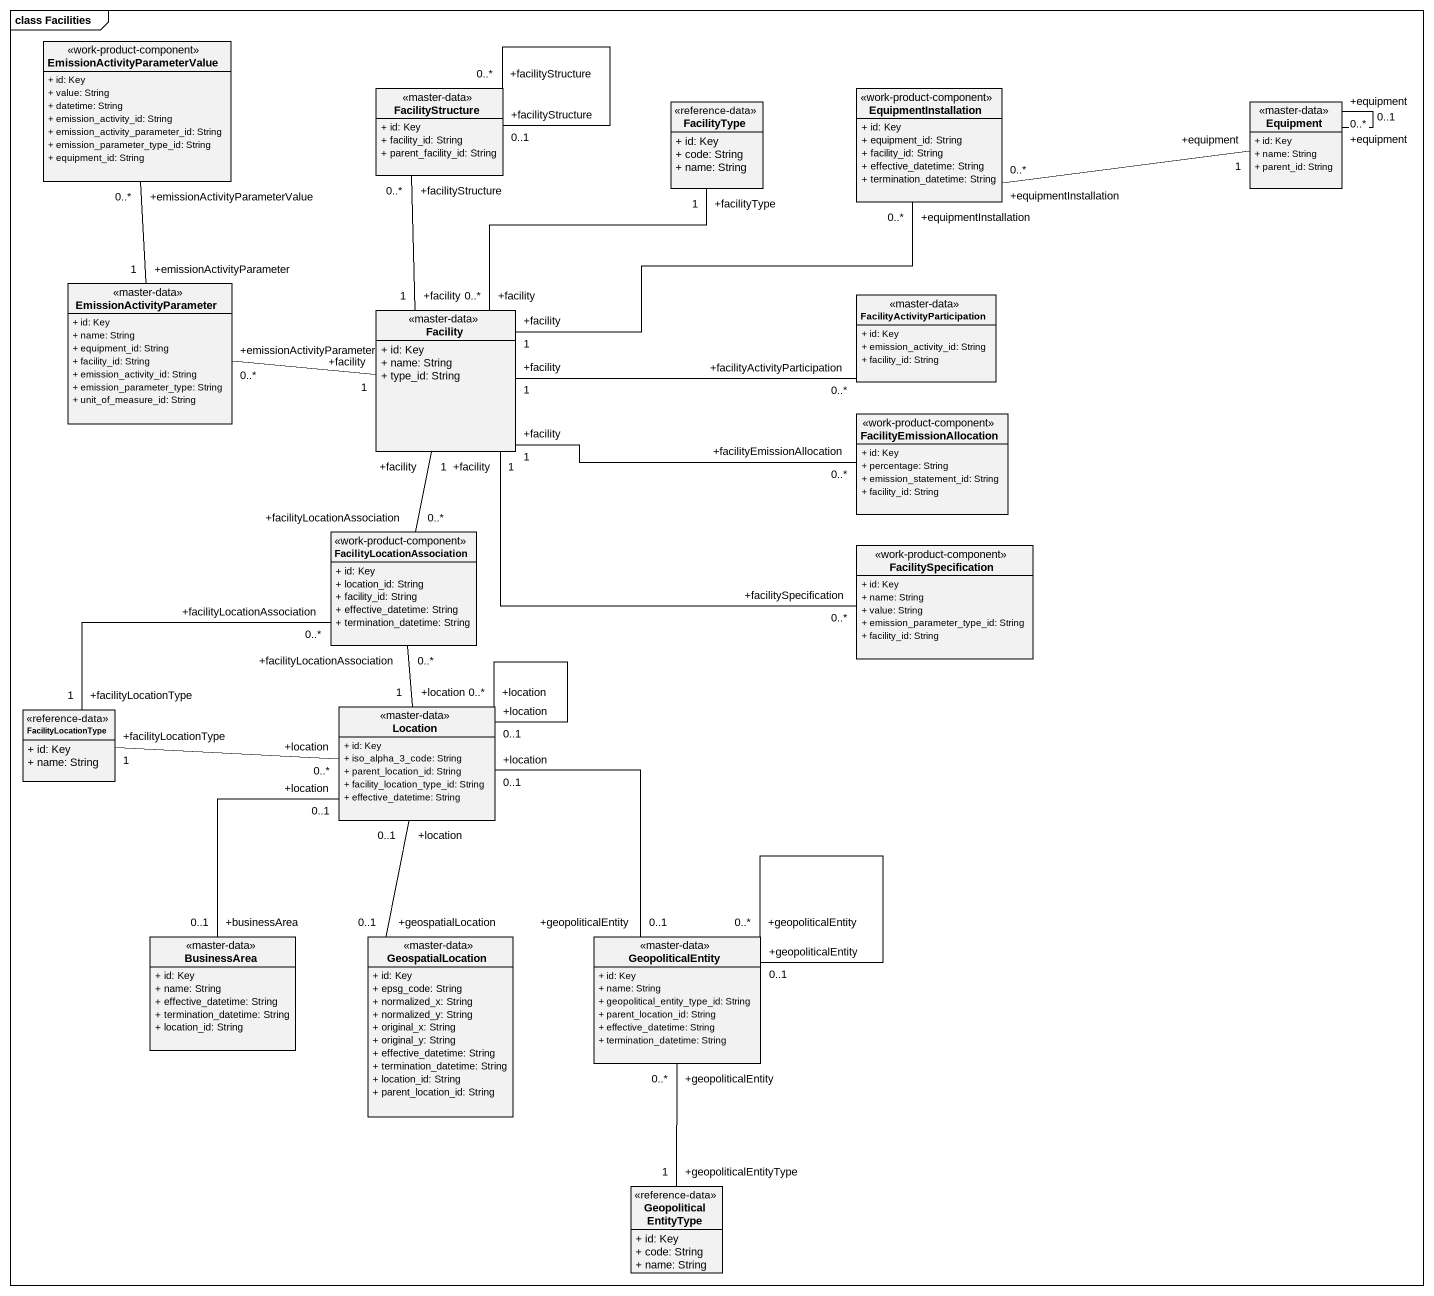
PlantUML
@startuml
mainframe class Facilities
hide circle
hide empty members
skinparam classAttributeIconSize 0
class "EmissionActivityParameterValue" as EmissionActivityParameterVal <<work-product-component>> {
  + id: Key
  + value: String
  + datetime: String
  + emission_activity_id: String
  + emission_activity_parameter_id: String
  + emission_parameter_type_id: String
  + equipment_id: String
}
class FacilityStructure <<master-data>> {
  + id: Key
  + facility_id: String
  + parent_facility_id: String
}
class FacilityType <<reference-data>> {
  + id: Key
  + code: String
  + name: String
}
class EquipmentInstallation <<work-product-component>> {
  + id: Key
  + equipment_id: String
  + facility_id: String
  + effective_datetime: String
  + termination_datetime: String
}
class Equipment <<master-data>> {
  + id: Key
  + name: String
  + parent_id: String
}
class EmissionActivityParameter <<master-data>> {
  + id: Key
  + name: String
  + equipment_id: String
  + facility_id: String
  + emission_activity_id: String
  + emission_parameter_type: String
  + unit_of_measure_id: String
}
class Facility <<master-data>> {
  + id: Key
  + name: String
  + type_id: String
}
class "FacilityActivityParticipation" as FacilityActivityParticipatio <<master-data>> {
  + id: Key
  + emission_activity_id: String
  + facility_id: String
}
class FacilityEmissionAllocation <<work-product-component>> {
  + id: Key
  + percentage: String
  + emission_statement_id: String
  + facility_id: String
}
class FacilityLocationAssociation <<work-product-component>> {
  + id: Key
  + location_id: String
  + facility_id: String
  + effective_datetime: String
  + termination_datetime: String
}
class FacilitySpecification <<work-product-component>> {
  + id: Key
  + name: String
  + value: String
  + emission_parameter_type_id: String
  + facility_id: String
}
class FacilityLocationType <<reference-data>> {
  + id: Key
  + name: String
}
class Location <<master-data>> {
  + id: Key
  + iso_alpha_3_code: String
  + parent_location_id: String
  + facility_location_type_id: String
  + effective_datetime: String
}
class BusinessArea <<master-data>> {
  + id: Key
  + name: String
  + effective_datetime: String
  + termination_datetime: String
  + location_id: String
}
class GeospatialLocation <<master-data>> {
  + id: Key
  + epsg_code: String
  + normalized_x: String
  + normalized_y: String
  + original_x: String
  + original_y: String
  + effective_datetime: String
  + termination_datetime: String
  + location_id: String
  + parent_location_id: String
}
class GeopoliticalEntity <<master-data>> {
  + id: Key
  + name: String
  + geopolitical_entity_type_id: String
  + parent_location_id: String
  + effective_datetime: String
  + termination_datetime: String
}
class GeopoliticalEntityType <<reference-data>> {
  + id: Key
  + code: String
  + name: String
}
FacilityStructure "+facilityStructure\n0..1" -- "+facilityStructure\n0..*" FacilityStructure
Equipment "+equipment\n1" -left- "+equipmentInstallation\n0..*" EquipmentInstallation
Equipment "+equipment\n0..1" -- "+equipment\n0..*" Equipment
EmissionActivityParameter "+emissionActivityParameter\n1" -up- "+emissionActivityParameterValue\n0..*" EmissionActivityParameterVal
Facility "+facility\n1" -up- "+facilityStructure\n0..*" FacilityStructure
Facility "+facility\n0..*" -up- "+facilityType\n1" FacilityType
Facility "+facility\n1" -right- "+equipmentInstallation\n0..*" EquipmentInstallation
Facility "+facility\n1" -left- "+emissionActivityParameter\n0..*" EmissionActivityParameter
Facility "+facility\n1" -right- "+facilityActivityParticipation\n0..*" FacilityActivityParticipatio
Facility "+facility\n1" -right- "+facilityEmissionAllocation\n0..*" FacilityEmissionAllocation
Facility "+facility\n1" -- "+facilityLocationAssociation\n0..*" FacilityLocationAssociation
Facility "+facility\n1" -right- "+facilitySpecification\n0..*" FacilitySpecification
FacilityLocationType "+facilityLocationType\n1" -right- "+facilityLocationAssociation\n0..*" FacilityLocationAssociation
FacilityLocationType "+facilityLocationType\n1" -right- "+location\n0..*" Location
Location "+location\n1" -up- "+facilityLocationAssociation\n0..*" FacilityLocationAssociation
Location "+location\n0..1" -- "+location\n0..*" Location
BusinessArea "+businessArea\n0..1" -up- "+location\n0..1" Location
GeospatialLocation "+geospatialLocation\n0..1" -up- "+location\n0..1" Location
GeopoliticalEntity "+geopoliticalEntity\n0..1" -up- "+location\n0..1" Location
GeopoliticalEntity "+geopoliticalEntity\n0..1" -- "+geopoliticalEntity\n0..*" GeopoliticalEntity
GeopoliticalEntityType "+geopoliticalEntityType\n1" -up- "+geopoliticalEntity\n0..*" GeopoliticalEntity
@enduml
